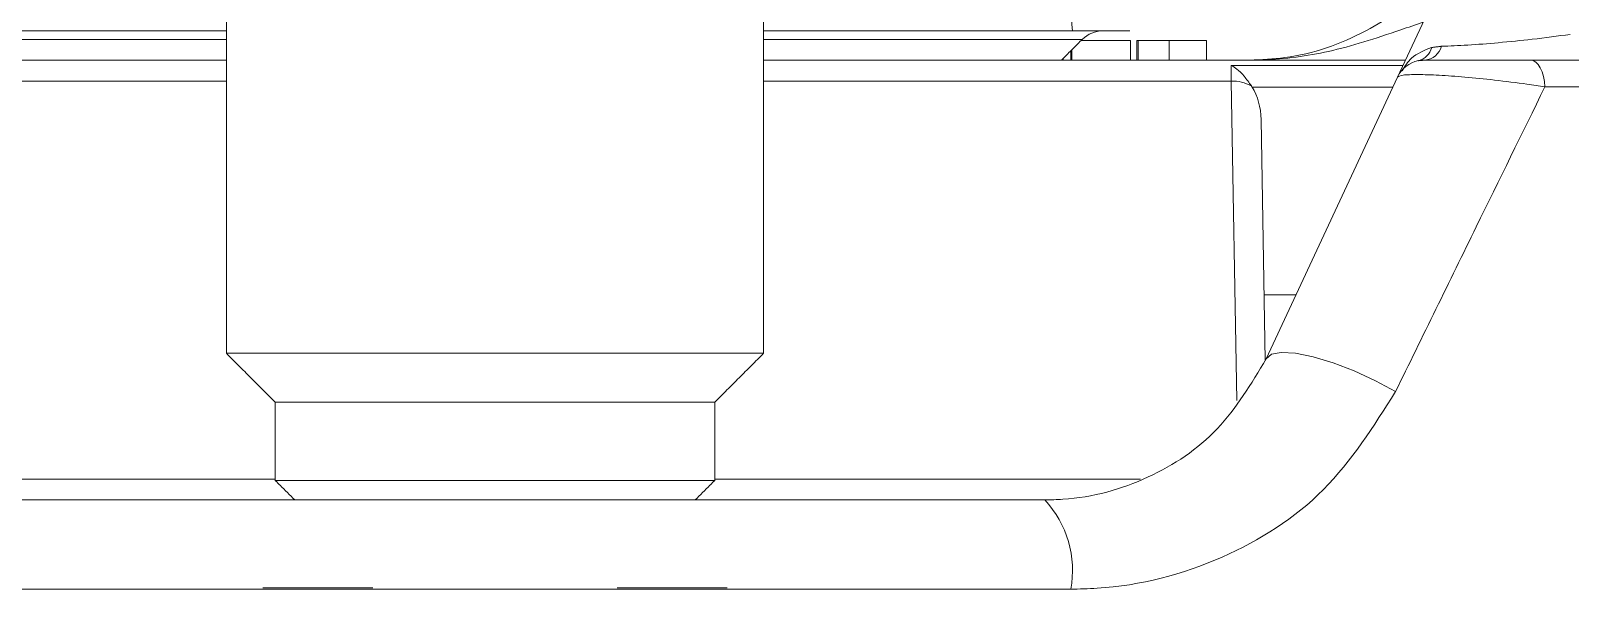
# Model space of a CAD drawing. Extents: x 12.1 to 108.7, y 1 to 80.4.
# Drawn here: x 47.232 to 48.808, y 72.448 to 73.019 of the extents above; entities that cross this region are included whole.
import ezdxf

# ---------------------------------------------------------------- set-up
doc = ezdxf.new("R2010")
doc.units = 0
doc.header["$MEASUREMENT"] = 0
doc.linetypes.add('SLD-Solid', pattern=[0])
doc.layers.add('OBJECT', color=7, linetype='CONTINUOUS')

msp = doc.modelspace()

# ---------------------------------------------------------------- linework, layer by layer
at = {"layer": 'OBJECT', "linetype": 'SLD-Solid', "lineweight": 15}
for p, q in [((48.6308, 72.9715), (48.9472, 73.6502)), ((47.1157, 73.0189), (47.4318, 73.0189)), ((47.9818, 73.0189), (48.2979, 73.0189)), ((48.2979, 73.0189), (48.3568, 73.0189)), ((47.4318, 73.0101), (47.1056, 73.0101)), ((48.308, 73.0101), (47.9818, 73.0101)), ((48.2962, 72.9983), (48.2962, 72.9889)), ((48.2975, 72.9996), (48.2975, 72.9889)), ((48.3573, 73.0089), (48.3068, 73.0089)), ((48.3469, 73.0089), (48.3068, 73.0089)), ((48.3469, 73.0089), (48.3068, 73.0089)), ((48.3573, 73.0089), (48.3573, 72.9889)), ((48.3639, 73.0089), (48.3639, 72.9889)), ((48.3652, 73.0089), (48.3639, 73.0089)), ((48.3652, 73.0089), (48.3652, 72.9889)), ((48.3971, 73.0089), (48.3971, 72.9889)), ((48.4353, 73.0089), (48.4353, 72.9889)), ((46.7748, 72.9889), (47.4318, 72.9889)), ((47.9818, 72.9889), (48.6388, 72.9889)), ((48.2883, 72.9904), (48.2883, 72.9889)), ((48.4604, 72.9889), (48.6388, 72.9889)), ((48.4604, 72.9889), (48.6388, 72.9889)), ((48.4604, 72.9889), (48.6388, 72.9889)), ((48.4606, 72.9674), (48.4605, 72.9833)), ((48.4605, 72.9833), (48.6363, 72.9833)), ((48.7668, 72.9889), (49.5816, 72.9889)), ((47.4318, 72.9674), (46.953, 72.9674)), ((48.4606, 72.9674), (47.9818, 72.9674)), ((48.4663, 72.6405), (48.4606, 72.9674)), ((48.4963, 72.6832), (48.6308, 72.9715)), ((48.6259, 72.9611), (48.4819, 72.9611)), ((49.6227, 72.9615), (48.7816, 72.9615)), ((48.491, 72.9281), (48.4953, 72.6817)), ((48.4941, 72.7489), (48.5269, 72.7489)), ((48.4941, 72.7489), (48.5269, 72.7489)), ((48.4941, 72.7489), (48.5269, 72.7489)), ((47.7068, 72.6889), (47.4318, 72.6889)), ((47.9818, 72.6889), (47.7068, 72.6889)), ((47.7068, 72.6389), (47.4818, 72.6389)), ((47.9318, 72.6389), (47.7068, 72.6389)), ((47.046, 72.5603), (47.4818, 72.5603)), ((47.4818, 72.5589), (47.7068, 72.5589)), ((47.7068, 72.5589), (47.9318, 72.5589)), ((47.9318, 72.5603), (48.3677, 72.5603)), ((47.1439, 72.5389), (48.2697, 72.5389)), ((48.2962, 72.4476), (47.1174, 72.4476)), ((47.5818, 72.4489), (47.4692, 72.4489)), ((47.9444, 72.4489), (47.8318, 72.4489))]:
    msp.add_line(p, q, dxfattribs=at)
at = {"layer": 'OBJECT', "linetype": 'SLD-Solid', "lineweight": 15, "flags": 128}
for points in [[(48.7668, 72.9889), (48.7696, 72.9884), (48.7722, 72.9868), (48.7747, 72.9843), (48.7769, 72.981), (48.7787, 72.9769), (48.7801, 72.9721), (48.7811, 72.9669), (48.7816, 72.9615)], [(48.4963, 72.6832), (48.5016, 72.6879), (48.5118, 72.6898), (48.5263, 72.689), (48.5443, 72.6854), (48.5648, 72.6792), (48.5865, 72.6709), (48.6082, 72.6609), (48.6287, 72.6497)]]:
    msp.add_lwpolyline(points, dxfattribs=at)
at = {"layer": 'OBJECT', "linetype": 'SLD-Solid', "lineweight": 15}
for centre, radius, start, end in [((48.3292, 72.9889), 0.03, 90, 135), ((48.6472, 73.0069), 0.0193, 284.93, 344.7027), ((48.6567, 73.0084), 0.0197, 276.6545, 344.1172), ((48.6579, 72.9589), 0.03, 101.1652, 155), ((48.4617, 72.9274), 0.0401, 61.0816, 91.5791), ((48.1925, 72.467), 0.1055, 349.41, 42.9418)]:
    msp.add_arc(centre, radius, start, end, dxfattribs=at)
msp.add_ellipse((48.461, 72.9276), major_axis=(-0.0008, 0.0477), ratio=0.62936, start_param=4.712775, end_param=5.481253, dxfattribs=at)
for points, knots in [([(48.2979, 73.0189), (48.2957, 73.0527), (48.291, 73.1223), (48.2973, 73.2199), (48.3007, 73.2988), (48.2996, 73.3649), (48.2964, 73.3994), (48.2948, 73.4162)], [0, 0, 0, 0, 0.239384, 0.493145, 0.754611, 0.880287, 1, 1, 1, 1]), ([(48.4796, 72.9889), (48.4915, 72.9894), (48.5332, 72.9912), (48.5961, 73.0134), (48.6626, 73.0605), (48.6918, 73.1092), (48.7061, 73.1332)], [0, 0, 0, 0, 0.130798, 0.454343, 0.731133, 1, 1, 1, 1]), ([(48.4796, 72.9889), (48.4797, 72.9889), (48.4807, 72.9889), (48.4852, 72.9889), (48.5123, 72.9895), (48.5636, 72.9964), (48.614, 73.013), (48.6492, 73.025), (48.6569, 73.0276)], [0, 0, 0, 0, 0.002732, 0.016789, 0.07437, 0.454751, 0.880625, 1, 1, 1, 1]), ([(48.6756, 73.003), (48.6844, 73.0034), (48.702, 73.004), (48.7351, 73.0067), (48.7718, 73.0104), (48.7948, 73.0135), (48.8075, 73.0152)], [0, 0, 0, 0, 0.2202895, 0.4452162, 0.6942214, 1, 1, 1, 1]), ([(48.3971, 73.0089), (48.3926, 73.0089), (48.3837, 73.0089), (48.3708, 73.0089), (48.3673, 73.0089), (48.3652, 73.0089)], [0, 0, 0, 0, 0.280084, 0.560196, 1, 1, 1, 1]), ([(48.4353, 73.0089), (48.435, 73.0089), (48.4343, 73.0089), (48.4263, 73.0089), (48.4128, 73.0089), (48.4023, 73.0089), (48.3971, 73.0089)], [0, 0, 0, 0, 0.281019, 0.560858, 0.780458, 1, 1, 1, 1]), ([(48.6354, 72.9779), (48.6383, 72.9826), (48.6453, 72.9939), (48.6582, 72.9989), (48.6657, 73.0018)], [0, 0, 0, 0, 0.412648, 1, 1, 1, 1]), ([(48.4811, 72.9625), (48.4787, 72.9659), (48.474, 72.9727), (48.4669, 72.9795), (48.4624, 72.9824), (48.4605, 72.9833), (48.4605, 72.9833)], [0, 0, 0, 0, 0.378286, 0.740602, 0.992265, 1, 1, 1, 1]), ([(48.659, 72.9889), (48.6597, 72.9889), (48.6619, 72.9889), (48.6707, 72.9889), (48.6867, 72.9889), (48.7065, 72.9889), (48.7294, 72.9889), (48.7503, 72.9889), (48.7623, 72.9889), (48.7668, 72.9889)], [0, 0, 0, 0, 0.072611, 0.232465, 0.384312, 0.536497, 0.701328, 0.887553, 1, 1, 1, 1]), ([(48.7816, 72.9615), (48.7756, 72.9624), (48.7594, 72.9649), (48.7311, 72.9685), (48.6999, 72.9716), (48.6725, 72.9736), (48.6503, 72.9743), (48.6346, 72.9738), (48.632, 72.9723), (48.6308, 72.9715)], [0, 0, 0, 0, 0.099425, 0.265865, 0.416098, 0.557611, 0.700775, 0.851617, 1, 1, 1, 1]), ([(48.7816, 72.9615), (48.7583, 72.9139), (48.7075, 72.8105), (48.6563, 72.706), (48.6287, 72.6497)], [0, 0, 0, 0, 0.460735, 1, 1, 1, 1]), ([(48.2697, 72.5389), (48.2759, 72.539), (48.313, 72.5399), (48.3769, 72.5579), (48.4504, 72.6069), (48.481, 72.6578), (48.4963, 72.6832)], [0, 0, 0, 0, 0.063317, 0.382239, 0.692331, 1, 1, 1, 1]), ([(48.6287, 72.6497), (48.6062, 72.6141), (48.561, 72.5426), (48.4523, 72.4736), (48.3589, 72.449), (48.3052, 72.4478), (48.2962, 72.4476)], [0, 0, 0, 0, 0.304165, 0.612213, 0.935018, 1, 1, 1, 1])]:
    msp.add_open_spline(points, degree=3, knots=knots, dxfattribs=at)
for points in [[(47.4318, 73.0889), (47.4318, 72.6889)], [(47.9818, 72.6889), (47.9818, 73.0889)], [(48.2868, 72.9889), (48.308, 73.0101)], [(48.6657, 73.0018), (48.6756, 73.003)], [(48.659, 72.9889), (48.6521, 72.9883)], [(48.4819, 72.9611), (48.4811, 72.9625)], [(47.4318, 72.6889), (47.4818, 72.6389)], [(47.9318, 72.6389), (47.9818, 72.6889)], [(47.4818, 72.6389), (47.4818, 72.5589)], [(47.9318, 72.5589), (47.9318, 72.6389)], [(47.4818, 72.5589), (47.5018, 72.5389)], [(47.9118, 72.5389), (47.9318, 72.5589)]]:
    msp.add_open_spline(points, degree=1, dxfattribs=at)

doc.saveas('drawing.dxf')
